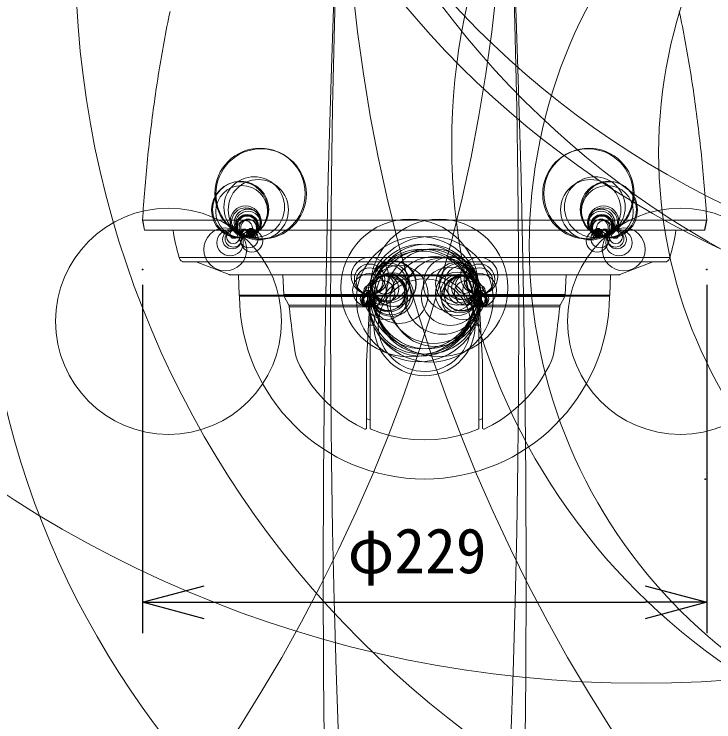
# Model space of a CAD drawing. Units: millimetres, scale not verified. Extents: x -13521 to 23392, y -15630 to 11631.
# Drawn here: x -36.13 to -7.72, y 25.17 to 53.89 of the extents above; entities that cross this region are included whole.
import ezdxf
from ezdxf.enums import TextEntityAlignment as Align

# ---------------------------------------------------------------- set-up
doc = ezdxf.new("R2010")
doc.units = ezdxf.units.MM
doc.header["$LTSCALE"] = 0.125
doc.header["$PDMODE"] = 32
doc.header["$PDSIZE"] = 0.025
for name, color, linetype in [('0-0_0', 7, 'Continuous'), ('0-5_SUNPO', 7, 'Continuous'), ('0-6_Defpoints', 7, 'Continuous')]:
    doc.layers.add(name, color=color, linetype=linetype)
doc.layers.add('0-4_GAIKEI', color=1, linetype='Continuous', lineweight=18)
doc.styles.add('ＭＳ ゴシック', font='')
doc.styles.get('ＭＳ ゴシック').set_extended_font_data('MS Gothic')

# ---------------------------------------------------------------- blocks, each defined once
blk = doc.blocks.new('D13')
at = {"layer": '0-6_Defpoints'}
blk.add_point((495.1874, -96.9106), dxfattribs=at)
blk = doc.blocks.new('_Open30')
at = {"layer": '0-0_0'}
blk.add_line((0, 0), (-1, 0), dxfattribs=at)
blk.add_lwpolyline([(-1, 0.26795), (0, 0), (-1, -0.26795)], dxfattribs=at)
blk = doc.blocks.new('D14')
at = {"layer": '0-5_SUNPO'}
for p, q in [((472.346, -89.0354), (472.346, -103.1622)), ((495.246, -89.0354), (495.246, -103.1622)), ((474.846, -101.9122), (492.746, -101.9122))]:
    blk.add_line(p, q, dxfattribs=at)
at = {"layer": '0-6_Defpoints'}
for p in [(472.346, -88.4104), (495.246, -88.4104), (495.246, -101.9122)]:
    blk.add_point(p, dxfattribs=at)
at = {"layer": '0-5_SUNPO', "xscale": 2.5, "yscale": 2.5, "rotation": 180}
blk.add_blockref('_Open30', (472.346, -101.9122), dxfattribs=at)
at = {"layer": '0-5_SUNPO', "xscale": 2.5, "yscale": 2.5}
blk.add_blockref('_Open30', (495.246, -101.9122), dxfattribs=at)
at = {"layer": '0-5_SUNPO', "style": 'ＭＳ ゴシック'}
blk.add_text('φ229', height=1.833, dxfattribs=at).set_placement((480.671, -101.2872), align=Align.BOTTOM_LEFT)

msp = doc.modelspace()

# ---------------------------------------------------------------- linework, layer by layer
at = {"layer": '0-4_GAIKEI', "color": 7}
for p, q in [((-30.8349, 45.127), (-30.913, 45.5278)), ((-30.8289, 45.127), (-30.9011, 45.5278)), ((-8.0971, 45.127), (-8.0249, 45.5278)), ((-8.0912, 45.127), (-8.013, 45.5278)), ((-30.8349, 45.127), (-8.0912, 45.127)), ((-28.738, 43.8433), (-27.4018, 43.3204)), ((-10.2, 43.8433), (-11.5362, 43.3204)), ((-11.5727, 43.3135), (-27.3653, 43.3135)), ((-27.022, 43.3135), (-26.9913, 42.492)), ((-26.9913, 42.492), (-26.9828, 42.4419))]:
    msp.add_line(p, q, dxfattribs=at)
at = {"layer": '0-4_GAIKEI'}
for p, q in [((-30.913, 45.5278), (-8.013, 45.5278)), ((-26.3945, 45.0911), (-26.3946, 45.0912)), ((-14.2435, 45.127), (-14.2446, 45.117)), ((-12.5435, 45.0911), (-12.5434, 45.0912)), ((-29.432, 44.0223), (-9.506, 44.0223)), ((-29.2735, 43.8433), (-9.6645, 43.8433)), ((-25.1822, 42.5137), (-25.2241, 43.3135)), ((-17.8612, 43.2735), (-21.0768, 43.2735)), ((-13.7558, 42.5137), (-13.7139, 43.3135)), ((-21.8228, 39.7798), (-21.6536, 43.0093)), ((-17.2844, 43.0093), (-17.1151, 39.7798)), ((-25.1822, 42.5137), (-21.7495, 42.5137)), ((-21.6732, 37.0617), (-21.6732, 42.6344)), ((-17.2647, 37.0617), (-17.2647, 42.6344)), ((-17.1884, 42.5137), (-13.7558, 42.5137)), ((-11.9466, 42.492), (-26.9913, 42.492)), ((-11.9552, 42.4419), (-26.9828, 42.4419)), ((-24.9818, 42.0756), (-25.1613, 42.4345)), ((-21.7506, 42.4345), (-25.1613, 42.4345)), ((-13.7767, 42.4345), (-17.1873, 42.4345)), ((-13.9562, 42.0756), (-13.7767, 42.4345)), ((-24.9818, 42.0756), (-21.7702, 42.0756)), ((-24.9409, 41.8219), (-24.9619, 42.008)), ((-21.7768, 42.008), (-24.9619, 42.008)), ((-17.1678, 42.0756), (-13.9562, 42.0756)), ((-13.9761, 42.008), (-17.1611, 42.008)), ((-13.9971, 41.8219), (-13.9761, 42.008)), ((-24.919, 41.636), (-24.9409, 41.8219)), ((-14.019, 41.636), (-13.9971, 41.8219)), ((-24.8963, 41.4501), (-24.919, 41.636)), ((-24.8727, 41.2643), (-24.8963, 41.4501)), ((-14.0653, 41.2643), (-14.0417, 41.4501)), ((-14.0417, 41.4501), (-14.019, 41.636)), ((-24.8482, 41.0787), (-24.8727, 41.2643)), ((-24.8228, 40.8931), (-24.8482, 41.0787)), ((-21.553, 41.2696), (-21.7447, 41.2696)), ((-17.1932, 41.2696), (-17.415, 41.2696)), ((-14.1151, 40.8931), (-14.0898, 41.0787)), ((-14.0898, 41.0787), (-14.0653, 41.2643)), ((-24.7966, 40.7077), (-24.8228, 40.8931)), ((-14.1413, 40.7077), (-14.1151, 40.8931)), ((-24.7696, 40.5224), (-24.7966, 40.7077)), ((-24.7416, 40.3373), (-24.7696, 40.5224)), ((-14.1964, 40.3373), (-14.1684, 40.5224)), ((-14.1684, 40.5224), (-14.1413, 40.7077)), ((-24.7128, 40.1523), (-24.7416, 40.3373)), ((-14.2252, 40.1523), (-14.1964, 40.3373)), ((-24.6753, 39.969), (-24.7128, 40.1523)), ((-24.6069, 39.7949), (-24.6753, 39.969)), ((-14.3311, 39.7949), (-14.2627, 39.969)), ((-14.2627, 39.969), (-14.2252, 40.1523)), ((-24.5255, 39.6263), (-24.6069, 39.7949)), ((-21.8235, 37.1019), (-21.8235, 39.7536)), ((-17.1145, 39.7536), (-17.1145, 37.1019)), ((-14.4125, 39.6263), (-14.3311, 39.7949)), ((-24.4385, 39.4604), (-24.5255, 39.6263)), ((-24.3462, 39.2975), (-24.4385, 39.4604)), ((-14.5918, 39.2975), (-14.4994, 39.4604)), ((-14.4994, 39.4604), (-14.4125, 39.6263)), ((-24.2485, 39.1378), (-24.3462, 39.2975)), ((-24.1455, 38.9814), (-24.2485, 39.1378)), ((-14.7925, 38.9814), (-14.6895, 39.1378)), ((-14.6895, 39.1378), (-14.5918, 39.2975)), ((-24.0375, 38.8285), (-24.1455, 38.9814)), ((-23.9244, 38.6792), (-24.0375, 38.8285)), ((-15.0136, 38.6792), (-14.9005, 38.8285)), ((-14.9005, 38.8285), (-14.7925, 38.9814)), ((-23.8065, 38.5338), (-23.9244, 38.6792)), ((-23.6838, 38.3923), (-23.8065, 38.5338)), ((-15.2542, 38.3923), (-15.1315, 38.5338)), ((-15.1315, 38.5338), (-15.0136, 38.6792)), ((-23.5565, 38.255), (-23.6838, 38.3923)), ((-23.4247, 38.1219), (-23.5565, 38.255)), ((-15.5132, 38.1219), (-15.3815, 38.255)), ((-15.3815, 38.255), (-15.2542, 38.3923)), ((-23.2886, 37.9933), (-23.4247, 38.1219)), ((-23.1484, 37.8693), (-23.2886, 37.9933)), ((-15.7896, 37.8693), (-15.6493, 37.9933)), ((-15.6493, 37.9933), (-15.5132, 38.1219)), ((-23.0041, 37.75), (-23.1484, 37.8693)), ((-22.8559, 37.6355), (-23.0041, 37.75)), ((-22.7041, 37.5259), (-22.8559, 37.6355)), ((-16.2339, 37.5259), (-16.082, 37.6355)), ((-16.082, 37.6355), (-15.9339, 37.75)), ((-15.9339, 37.75), (-15.7896, 37.8693)), ((-22.5486, 37.4215), (-22.7041, 37.5259)), ((-22.3899, 37.3222), (-22.5486, 37.4215)), ((-21.6732, 37.4122), (-21.8235, 37.4873)), ((-17.1145, 37.4873), (-17.2647, 37.4122)), ((-16.5481, 37.3222), (-16.3893, 37.4215)), ((-16.3893, 37.4215), (-16.2339, 37.5259)), ((-22.2279, 37.2283), (-22.3899, 37.3222)), ((-22.0629, 37.1397), (-22.2279, 37.2283)), ((-21.8951, 37.0567), (-22.0629, 37.1397)), ((-21.6732, 37.0615), (-21.2557, 36.9026)), ((-17.6829, 36.9024), (-17.2647, 37.0615)), ((-17.0429, 37.0567), (-16.8751, 37.1397)), ((-16.8751, 37.1397), (-16.7101, 37.2283)), ((-16.7101, 37.2283), (-16.5481, 37.3222)), ((-21.2557, 36.9026), (-20.8193, 36.7755)), ((-20.8193, 36.7755), (-20.3742, 36.6841)), ((-18.5645, 36.684), (-18.1193, 36.7753)), ((-18.1193, 36.7753), (-17.6829, 36.9024)), ((-20.3742, 36.6841), (-19.9232, 36.629)), ((-19.9232, 36.629), (-19.4693, 36.6106)), ((-19.4693, 36.6106), (-19.0154, 36.629)), ((-19.0154, 36.629), (-18.5645, 36.684))]:
    msp.add_line(p, q, dxfattribs=at)
at = {"layer": '0-4_GAIKEI', "color": 7}
for points in [[(-30.2522, 51.554), (-30.2274, 51.7075), (-30.2023, 51.861), (-30.1767, 52.0144), (-30.1506, 52.1678), (-30.1241, 52.3211), (-30.0971, 52.4743), (-30.0697, 52.6274), (-30.0417, 52.7804), (-30.0133, 52.9334), (-29.9844, 53.0863), (-29.955, 53.2391), (-29.925, 53.3918), (-29.8946, 53.5444), (-29.8636, 53.6969), (-29.832, 53.8493), (-29.7999, 54.0016)], [(-8.6739, 51.554), (-8.6986, 51.7075), (-8.7238, 51.861), (-8.7494, 52.0144), (-8.7754, 52.1678), (-8.8019, 52.3211), (-8.8289, 52.4743), (-8.8564, 52.6274), (-8.8843, 52.7804), (-8.9127, 52.9334), (-8.9417, 53.0863), (-8.9711, 53.2391), (-9.001, 53.3918), (-9.0315, 53.5444), (-9.0625, 53.6969), (-9.094, 53.8493), (-9.1262, 54.0016)], [(-30.913, 45.5278), (-30.9037, 45.683), (-30.894, 45.8382), (-30.8838, 45.9934), (-30.8732, 46.1485), (-30.8622, 46.3036), (-30.8508, 46.4587), (-30.839, 46.6137), (-30.8268, 46.7688), (-30.8141, 46.9237), (-30.801, 47.0787), (-30.7876, 47.2336), (-30.7737, 47.3885), (-30.7594, 47.5433), (-30.7447, 47.6981), (-30.7297, 47.8529), (-30.7142, 48.0076), (-30.6983, 48.1623), (-30.682, 48.3169), (-30.6654, 48.4715), (-30.6483, 48.6261), (-30.6309, 48.7806), (-30.6131, 48.9351), (-30.5949, 49.0895), (-30.5763, 49.2439), (-30.5573, 49.3983), (-30.5379, 49.5526), (-30.5182, 49.7069), (-30.4981, 49.8611), (-30.4776, 50.0152), (-30.4568, 50.1693), (-30.4356, 50.3234), (-30.414, 50.4774), (-30.392, 50.6314), (-30.3697, 50.7853), (-30.347, 50.9391), (-30.3239, 51.0929), (-30.3004, 51.2467), (-30.2765, 51.4004), (-30.2522, 51.554)], [(-8.013, 45.5278), (-8.0223, 45.683), (-8.0321, 45.8382), (-8.0422, 45.9934), (-8.0528, 46.1485), (-8.0638, 46.3036), (-8.0752, 46.4587), (-8.087, 46.6137), (-8.0993, 46.7688), (-8.1119, 46.9237), (-8.125, 47.0787), (-8.1385, 47.2336), (-8.1523, 47.3885), (-8.1666, 47.5433), (-8.1813, 47.6981), (-8.1964, 47.8529), (-8.2119, 48.0076), (-8.2277, 48.1623), (-8.244, 48.3169), (-8.2607, 48.4715), (-8.2777, 48.6261), (-8.2952, 48.7806), (-8.313, 48.9351), (-8.3312, 49.0895), (-8.3498, 49.2439), (-8.3688, 49.3983), (-8.3881, 49.5526), (-8.4078, 49.7069), (-8.4279, 49.8611), (-8.4484, 50.0152), (-8.4693, 50.1693), (-8.4905, 50.3234), (-8.5121, 50.4774), (-8.534, 50.6314), (-8.5563, 50.7853), (-8.579, 50.9391), (-8.6021, 51.0929), (-8.6256, 51.2467), (-8.6495, 51.4004), (-8.6739, 51.554)], [(-11.916, 43.3135), (-11.9466, 42.492), (-11.9552, 42.4419)]]:
    msp.add_lwpolyline(points, dxfattribs=at)
at = {"layer": '0-4_GAIKEI'}
for centre, radius in [((1680.1566, 1204.8046), 1998.5303), ((-4896.5205, -7005.2028), 8624.3126), ((-667.5851, 67.2276), 712.7527), ((-641.7044, 31.0658), 626.3595), ((601.5823, 31.1294), 625.1617), ((-459.0449, 41.4814), 443.4033), ((419.3163, 41.5312), 442.5992), ((-344.133, 63.9615), 388.6825), ((-311.5706, 63.3093), 356.7168), ((-228.4513, 109.7264), 275.7766), ((-227.5309, 63.1242), 272.0774), ((-123.4004, 90.2731), 169.3384), ((-101.1277, 74.4421), 146.726), ((-124.5288, 30.1332), 175.1462), ((-87.007, 57.3994), 132.6051), ((-56.3393, 71.9612), 101.4854), ((-56.0041, 71.9692), 101.1501), ((-45.21, 74.9562), 90.6145), ((-50.8206, 56.992), 96.225), ((-237.0704, -344.9337), 496.548), ((-27.5393, 71.9679), 72.0858), ((-34.8501, 56.9074), 80.2544), ((-13.2385, 75.3821), 58.8317), ((-84.7173, 61.8995), 68.53), ((45.7867, 61.9), 68.5255), ((-20.0061, 56.6415), 65.5999), ((-10.6666, 73.9717), 47.2345), ((8.6527, 79.2344), 36.7199), ((8.2532, 77.9997), 37.1139), ((9.7743, 75.5613), 35.6268), ((-25.4785, 41.7562), 59.0879), ((5.8767, 56.4331), 39.5248), ((-14.5389, 43.5851), 47.9967), ((-9.4913, 41.8284), 43.6934), ((-9.3614, 41.5048), 43.699), ((-4.3176, 44.2268), 37.9995), ((-2.1284, 46.2075), 35.3121), ((7.2589, 48.6043), 25.624), ((-24.3654, -63.7568), 137.6261), ((-14.5606, -63.7568), 137.6261), ((-30.9873, -651.3985), 725.1254), ((-7.9387, -651.3986), 725.1255), ((-28.6036, -72.9353), 144.6831), ((9.5386, 48.2612), 19.5026), ((5.7476, 44.501), 20.9628), ((-26.1462, 46.6135), 1.8349), ((-26.1005, 46.5933), 1.8349), ((-12.8374, 46.5933), 1.8349), ((-12.7918, 46.6135), 1.8349), ((-26.9312, 45.9659), 1.1439), ((-26.382, 46.0585), 1.2321), ((-26.2157, 45.9526), 1.2226), ((-12.7222, 45.9526), 1.2226), ((-12.5559, 46.0585), 1.2321), ((-12.0067, 45.9659), 1.1439), ((-26.9732, 45.9456), 1.1439), ((-26.8899, 45.8846), 1.0531), ((-11.9647, 45.9456), 1.1439), ((-12.0481, 45.8846), 1.0531), ((-29.8593, 41.4271), 4.5873), ((-26.7326, 45.4844), 0.6237), ((-26.7186, 45.4473), 0.5835), ((-26.6429, 45.4287), 0.5502), ((-26.6379, 45.4291), 0.5528), ((-9.0787, 41.4271), 4.5873), ((-12.3001, 45.4291), 0.5528), ((-12.295, 45.4287), 0.5502), ((-12.2054, 45.4844), 0.6237), ((-12.2194, 45.4473), 0.5835), ((-26.6318, 45.3826), 0.5115), ((-26.687, 45.3183), 0.4323), ((-26.6611, 45.3181), 0.4436), ((-26.6576, 45.3016), 0.4261), ((-26.664, 45.2858), 0.4095), ((-26.6406, 45.3122), 0.4285), ((-12.3062, 45.3826), 0.5115), ((-12.2974, 45.3122), 0.4285), ((-12.2769, 45.3181), 0.4436), ((-12.2803, 45.3016), 0.4261), ((-12.274, 45.2858), 0.4095), ((-12.2509, 45.3183), 0.4323), ((-26.7574, 45.2092), 0.3026), ((-26.6399, 45.2272), 0.3498), ((-26.5994, 45.223), 0.3303), ((-20.0717, 42.7807), 2.7967), ((-18.8752, 42.7818), 2.7877), ((-12.3386, 45.223), 0.3303), ((-12.298, 45.2272), 0.3498), ((-12.1806, 45.2092), 0.3026), ((-27.5577, 44.345), 0.8711), ((-27.3619, 44.6166), 0.5362), ((-27.2825, 44.7486), 0.3821), ((-27.2264, 44.7776), 0.3401), ((-27.2348, 44.851), 0.2692), ((-27.2072, 44.9554), 0.1612), ((-26.5978, 44.7872), 0.3764), ((-26.7875, 45.0379), 0.134), ((-26.4775, 44.6783), 0.4407), ((-26.7926, 45.0192), 0.1148), ((-26.4995, 45.0589), 0.1382), ((-26.5267, 45.0103), 0.1067), ((-26.5235, 45.012), 0.1067), ((-26.4835, 44.9926), 0.1434), ((-26.4464, 44.9644), 0.1528), ((-26.4762, 45.0473), 0.1122), ((-26.4609, 45.0014), 0.1222), ((-26.4544, 45.0443), 0.0902), ((-26.4385, 45.0191), 0.0976), ((-26.4379, 45.0423), 0.0752), ((-26.4334, 45.0455), 0.0707), ((-26.4329, 45.0483), 0.0683), ((-26.429, 45.0617), 0.0539), ((-26.4222, 45.0565), 0.0548), ((-12.4604, 44.6783), 0.4407), ((-12.3401, 44.7872), 0.3764), ((-12.4916, 44.9644), 0.1528), ((-12.477, 45.0014), 0.1222), ((-12.4545, 44.9926), 0.1434), ((-12.4995, 45.0191), 0.0976), ((-12.4385, 45.0589), 0.1382), ((-12.5001, 45.0423), 0.0752), ((-12.5046, 45.0455), 0.0707), ((-12.4618, 45.0473), 0.1122), ((-12.4836, 45.0443), 0.0902), ((-12.5051, 45.0483), 0.0683), ((-12.5157, 45.0565), 0.0548), ((-12.509, 45.0617), 0.0539), ((-12.4145, 45.012), 0.1067), ((-12.4113, 45.0103), 0.1067), ((-12.1504, 45.0379), 0.134), ((-12.1454, 45.0192), 0.1148), ((-11.3802, 44.345), 0.8711), ((-11.5761, 44.6166), 0.5362), ((-11.7116, 44.7776), 0.3401), ((-11.6555, 44.7486), 0.3821), ((-11.7032, 44.851), 0.2692), ((-11.7307, 44.9554), 0.1612), ((-11.7096, 45.2256), 0.109), ((-11.6664, 45.1955), 0.1001), ((-11.7166, 45.1619), 0.0449), ((-11.6983, 45.1644), 0.0554), ((-11.7187, 45.1467), 0.0296), ((-11.7164, 45.1459), 0.0296), ((-11.7176, 45.1436), 0.027), ((-11.7207, 45.1369), 0.0196), ((-26.8259, 44.9515), 0.0394), ((-26.4915, 44.9445), 0.032), ((-19.6971, 42.3252), 2.5384), ((-19.2322, 42.3218), 2.5476), ((-12.4464, 44.9445), 0.032), ((-12.112, 44.9515), 0.0394), ((-19.555, 42.4333), 2.1264), ((-19.3829, 42.4333), 2.1264), ((-19.6046, 42.1457), 2.1315), ((-19.5887, 42.2246), 2.1264), ((-19.3492, 42.2246), 2.1264), ((-19.104, 42.4466), 1.9168), ((-21.6866, 43.2691), 0.758), ((-19.0407, 42.232), 1.8264), ((-18.7375, 42.4488), 1.5502), ((-18.3987, 42.9397), 1.1162), ((-17.2514, 43.2691), 0.758), ((-21.6974, 43.1315), 0.62), ((-20.4984, 42.5156), 1.1795), ((-20.7386, 42.9427), 0.9188), ((-20.7279, 42.9599), 0.9264), ((-20.9266, 42.9845), 0.7262), ((-20.8642, 42.9809), 0.7876), ((-18.1505, 42.9548), 0.8684), ((-18.0766, 42.9799), 0.7906), ((-17.9724, 42.9908), 0.6868), ((-17.2405, 43.1315), 0.62), ((-21.7043, 42.6851), 0.681), ((-21.7007, 43.0534), 0.5419), ((-20.7991, 42.5089), 0.8831), ((-18.4278, 42.4428), 1.1795), ((-18.1445, 42.5436), 0.8831), ((-17.2336, 42.6851), 0.681), ((-17.2373, 43.0534), 0.5419), ((-21.0471, 42.3864), 0.8876), ((-20.8475, 42.5247), 0.8327), ((-20.9704, 42.5622), 0.7052), ((-21.177, 42.5879), 0.497), ((-20.9212, 42.56), 0.7513), ((-20.9378, 42.5912), 0.7207), ((-21.0462, 42.7458), 0.5319), ((-21.0868, 42.902), 0.3705), ((-18.0485, 42.5494), 0.7842), ((-17.8908, 42.3865), 0.8875), ((-17.9766, 42.5743), 0.7086), ((-17.9651, 42.5469), 0.7052), ((-17.9243, 42.687), 0.5988), ((-17.8774, 42.786), 0.4893), ((-17.7609, 42.5874), 0.497), ((-17.8495, 42.9161), 0.3563), ((-21.7065, 42.6586), 0.2284), ((-21.6994, 42.6605), 0.149), ((-17.2315, 42.6586), 0.2284), ((-17.2386, 42.6605), 0.149), ((-21.7386, 42.3443), 0.3385), ((-21.7421, 42.2882), 0.2823), ((-21.7393, 42.2673), 0.2615), ((-21.7248, 42.2957), 0.2247), ((-21.729, 42.5354), 0.1033), ((-21.7283, 42.5269), 0.0949), ((-21.7296, 42.5174), 0.0853), ((-21.7466, 42.4679), 0.0653), ((-21.7262, 42.5091), 0.0768), ((-21.7183, 42.4839), 0.0505), ((-21.6878, 42.5466), 0.0346), ((-21.6908, 42.5339), 0.0232), ((-21.6862, 42.5244), 0.0126), ((-21.6842, 42.5192), 0.007), ((-17.1994, 42.3443), 0.3385), ((-17.1959, 42.2882), 0.2823), ((-17.1987, 42.2673), 0.2615), ((-17.2132, 42.2957), 0.2247), ((-17.209, 42.5354), 0.1033), ((-17.2097, 42.5269), 0.0949), ((-17.2084, 42.5174), 0.0853), ((-17.2117, 42.5091), 0.0768), ((-17.2502, 42.5466), 0.0346), ((-17.2472, 42.5339), 0.0232), ((-17.2196, 42.4839), 0.0505), ((-17.2517, 42.5244), 0.0126), ((-17.2538, 42.5192), 0.007), ((-17.1914, 42.4679), 0.0653), ((-21.7488, 42.2349), 0.2301), ((-21.7478, 42.1759), 0.1029), ((-21.7314, 42.1152), 0.1091), ((-21.7486, 42.157), 0.0839), ((-21.7452, 42.15), 0.0769), ((-21.7142, 42.4601), 0.0321), ((-21.7089, 42.4667), 0.0309), ((-21.6982, 42.4552), 0.0153), ((-21.6971, 42.455), 0.0143), ((-17.1892, 42.2347), 0.2299), ((-17.2066, 42.1152), 0.1091), ((-17.1901, 42.1759), 0.1029), ((-17.1894, 42.157), 0.0839), ((-17.1928, 42.15), 0.0769), ((-17.229, 42.4667), 0.0309), ((-17.2237, 42.4601), 0.0321), ((-17.2409, 42.455), 0.0143), ((-17.2398, 42.4552), 0.0153), ((-21.7666, 42.1093), 0.0665), ((-21.7298, 42.0986), 0.0925), ((-21.7374, 42.1251), 0.0508), ((-21.7336, 42.1013), 0.0327), ((-21.728, 42.1079), 0.0312), ((-21.7215, 42.0256), 0.0215), ((-21.7172, 42.0963), 0.0155), ((-21.7161, 42.0961), 0.0144), ((-21.7147, 42.0183), 0.0115), ((-21.7124, 42.0178), 0.00994), ((-21.7112, 42.0137), 0.0057), ((-17.2082, 42.0986), 0.0925), ((-17.2006, 42.1251), 0.0508), ((-17.21, 42.1079), 0.0312), ((-17.1714, 42.1093), 0.0665), ((-17.2164, 42.0256), 0.0215), ((-17.2043, 42.1013), 0.0327), ((-17.2207, 42.0963), 0.0155), ((-17.2219, 42.0961), 0.0144), ((-17.2255, 42.0178), 0.00994), ((-17.2232, 42.0183), 0.0115), ((-17.2268, 42.0137), 0.0057)]:
    msp.add_circle(centre, radius, dxfattribs=at)
at = {"layer": '0-4_GAIKEI', "color": 7}
for centre, radius in [((-73.5196, -23.8101), 142.4954), ((-43.9694, -1.608), 105.5262), ((-43.9694, -1.608), 105.5262)]:
    msp.add_circle(centre, radius, dxfattribs=at)
for centre, radius, start, end in [((-21.7465, 46.2982), 8.0154, 188.40392, 196.49547), ((-17.1915, 46.2982), 8.0154, 343.50453, 351.59608), ((-29.1438, 44.1077), 0.3006, 196.49547, 238.81242), ((-9.7942, 44.1077), 0.3006, 301.18758, 343.50453), ((-29.2735, 43.8934), 0.0501, 238.81242, 270), ((-9.6645, 43.8934), 0.0501, 270, 301.18758), ((-27.3653, 43.4137), 0.1002, 248.62938, 270), ((-11.5727, 43.4137), 0.1002, 270, 291.37062), ((-19.469, 42.5421), 7.5145, 180.76397, 359.23603)]:
    msp.add_arc(centre, radius, start, end, dxfattribs=at)
at = {"layer": '0-4_GAIKEI'}
for centre, radius, start, end in [((-19.469, 41.2696), 2.0539, 101.96196, 78.03856), ((-19.469, 41.2696), 1.8786, 271.07225, 271.06958), ((-24.982, 42.5241), 0.2004, 183, 206.56505), ((-13.9559, 42.5241), 0.2004, 333.43495, 357), ((-25.161, 41.986), 0.2004, 6.30554, 26.56505), ((-13.7769, 41.986), 0.2004, 153.43495, 173.69446), ((-21.3225, 39.7536), 0.501, 177.00002, 180.00001), ((-17.6154, 39.7536), 0.501, 0.00001, 3.00001), ((-21.8736, 37.1019), 0.0501, 244.62218, 0), ((-17.0644, 37.1019), 0.0501, 180, 295.37782)]:
    msp.add_arc(centre, radius, start, end, dxfattribs=at)

# ---------------------------------------------------------------- block references
at = {"layer": '0-5_SUNPO'}
for name in ['D13', 'D14']:
    msp.add_blockref(name, (-503.259, 131.9382), dxfattribs=at)

doc.saveas('drawing.dxf')
